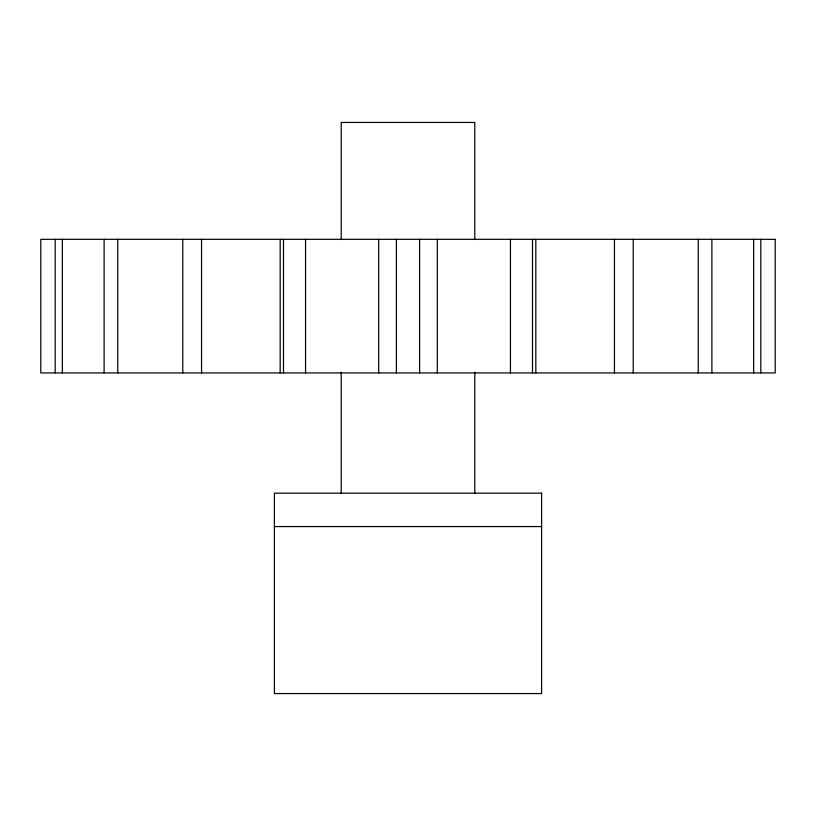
<?xml version="1.0" encoding="UTF-8"?>
<svg xmlns="http://www.w3.org/2000/svg" width="816" height="816" viewBox="0 0 816 816"><rect width="100%" height="100%" fill="white"/><g stroke="black" fill="none" stroke-linecap="round" stroke-linejoin="round"><path stroke-width="1.22" d="M274.411 526.565L541.589 526.565M760.818 239.333L760.818 372.932M753.647 239.333L753.647 372.932M711.889 239.333L711.889 372.932M698.251 239.333L698.251 372.932M633.216 239.333L633.216 372.932M614.448 239.333L614.448 372.932M535.826 239.333L535.826 372.932M532.501 239.333L532.501 372.932M510.439 239.333L510.439 372.932M474.8 239.649L474.8 122.441L341.2 122.441L341.2 239.649M474.8 372.137L474.8 493.17M437.315 239.333L437.315 372.932M419.597 239.333L419.597 372.932M396.403 239.333L396.403 372.932M378.685 239.333L378.685 372.932M341.2 372.137L341.2 493.17M305.561 239.333L305.561 372.932M283.499 239.333L283.499 372.932M280.174 239.333L280.174 372.932M201.552 239.333L201.552 372.932M182.784 239.333L182.784 372.932M117.749 239.333L117.749 372.932M104.111 239.333L104.111 372.932M62.353 239.333L62.353 372.932M55.182 239.333L55.182 372.932M775.2 239.333L40.8 239.333L40.8 372.932L775.2 372.932L775.2 239.333M541.589 493.17L274.411 493.17L274.411 693.559L541.589 693.559L541.589 493.17"/></g></svg>
